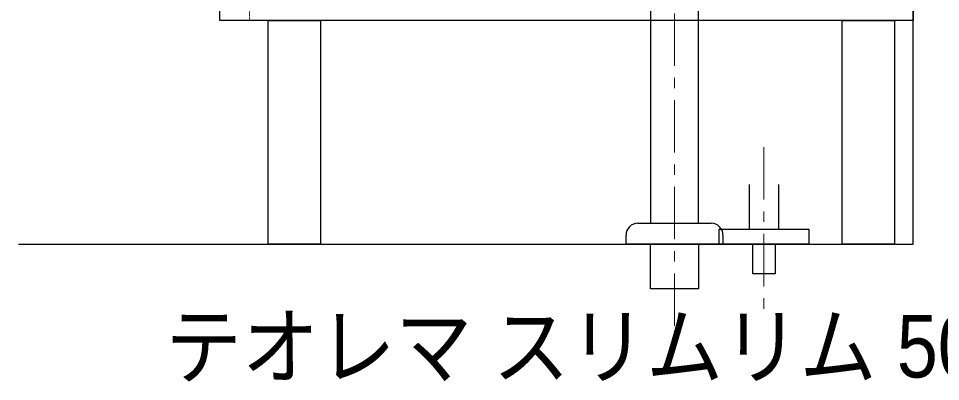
# Model space of a CAD drawing. Units: millimetres, scale not verified. Extents: x -6062 to 6062, y -3045 to 3045.
# Drawn here: x -588 to 31, y 1168 to 1412 of the extents above; entities that cross this region are included whole.
import ezdxf
from ezdxf.enums import TextEntityAlignment as Align

# ---------------------------------------------------------------- set-up
doc = ezdxf.new("R2010")
doc.units = ezdxf.units.MM
doc.header["$LTSCALE"] = 20
doc.linetypes.add('USER1', pattern=[2.91, 1.76, -0.4, 0.35, -0.4])
doc.linetypes.add('USER2', pattern=[1.11, 0.71, -0.4])
for name, color, linetype, lineweight in [('0-0_1図面枠', 7, 'Continuous', 20), ('0-1_5ボウル・キャビネット', 7, 'Continuous', 15), ('0-5_4給排水', 7, 'Continuous', 30)]:
    doc.layers.add(name, color=color, linetype=linetype, lineweight=lineweight)
doc.styles.add('ＭＳ Ｐゴシック', font='')
doc.styles.get('ＭＳ Ｐゴシック').set_extended_font_data('MS PGothic')

# ---------------------------------------------------------------- blocks, each defined once
blk = doc.blocks.new('グループ-10')
at = {"layer": '0-1_5ボウル・キャビネット', "lineweight": 30}
for points in [[(26700, 38000), (36000, 38000), (36000, 28200), (26700, 28200)], [(27350, 28200), (28050, 28200), (28050, 25200), (27350, 25200)], [(35050, 28200), (35750, 28200), (35750, 25200), (35050, 25200)]]:
    blk.add_lwpolyline(points, close=True, dxfattribs=at)
at = {"layer": '0-1_5ボウル・キャビネット', "linetype": 'USER2'}
blk.add_lwpolyline([(36000, 28500), (27100, 28500), (27100, 28200)], dxfattribs=at)
blk = doc.blocks.new('グループ-11')
at = {"layer": '0-1_5ボウル・キャビネット', "lineweight": 30}
blk.add_lwpolyline([(24000, 25200), (36000, 25200), (36000, 45200)], dxfattribs=at)
at = {"layer": '0-1_5ボウル・キャビネット'}
blk.add_blockref('グループ-10', (0, 0), dxfattribs=at)

msp = doc.modelspace()

# ---------------------------------------------------------------- linework, layer by layer
at = {"layer": '0-5_4給排水', "linetype": 'USER1', "lineweight": 15}
for p, q in [((-147.5, 1205), (-147.5, 1780)), ((-87.5, 1325), (-87.5, 1215))]:
    msp.add_line(p, q, dxfattribs=at)
at = {"layer": '0-5_4給排水'}
msp.add_line((-180, 1264.67), (-180, 1266), dxfattribs=at)
for points in [[(-163.5, 1723), (-163.5, 1274), (-131.5, 1274), (-131.5, 1723)], [(-97.5, 1300), (-97.5, 1270), (-77.5, 1270), (-77.5, 1300)], [(-172, 1274), (-171.87, 1274), (-123.12, 1274), (-123, 1274)], [(-115, 1266), (-115, 1264.67), (-115, 1260), (-180, 1260), (-180, 1264.67)]]:
    msp.add_lwpolyline(points, dxfattribs=at)
for points in [[(-117.5, 1270), (-57.5, 1270), (-57.5, 1260), (-117.5, 1260)], [(-163.5, 1260), (-131.5, 1260), (-131.5, 1230), (-163.5, 1230)], [(-95, 1260), (-80, 1260), (-80, 1240), (-95, 1240)], [(-95, 1260), (-80, 1260), (-80, 1240), (-95, 1240)]]:
    msp.add_lwpolyline(points, close=True, dxfattribs=at)
for centre, start, end in [((-172, 1266), 90, 180), ((-123, 1266), 0, 90)]:
    msp.add_arc(centre, 8, start, end, dxfattribs=at)

# ---------------------------------------------------------------- block references
at = {"layer": '0-1_5ボウル・キャビネット', "xscale": 0.05, "yscale": 0.05}
msp.add_blockref('グループ-11', (-1787.5, 0), dxfattribs=at)

# ---------------------------------------------------------------- texts
at = {"layer": '0-0_1図面枠', "style": 'ＭＳ Ｐゴシック', "width": 0.9}
msp.add_text('テオレマ スリムリム 500 カウンター', height=41.93, dxfattribs=at).set_placement((-489.05, 1157.81), align=Align.BOTTOM_LEFT)

doc.saveas('drawing.dxf')
